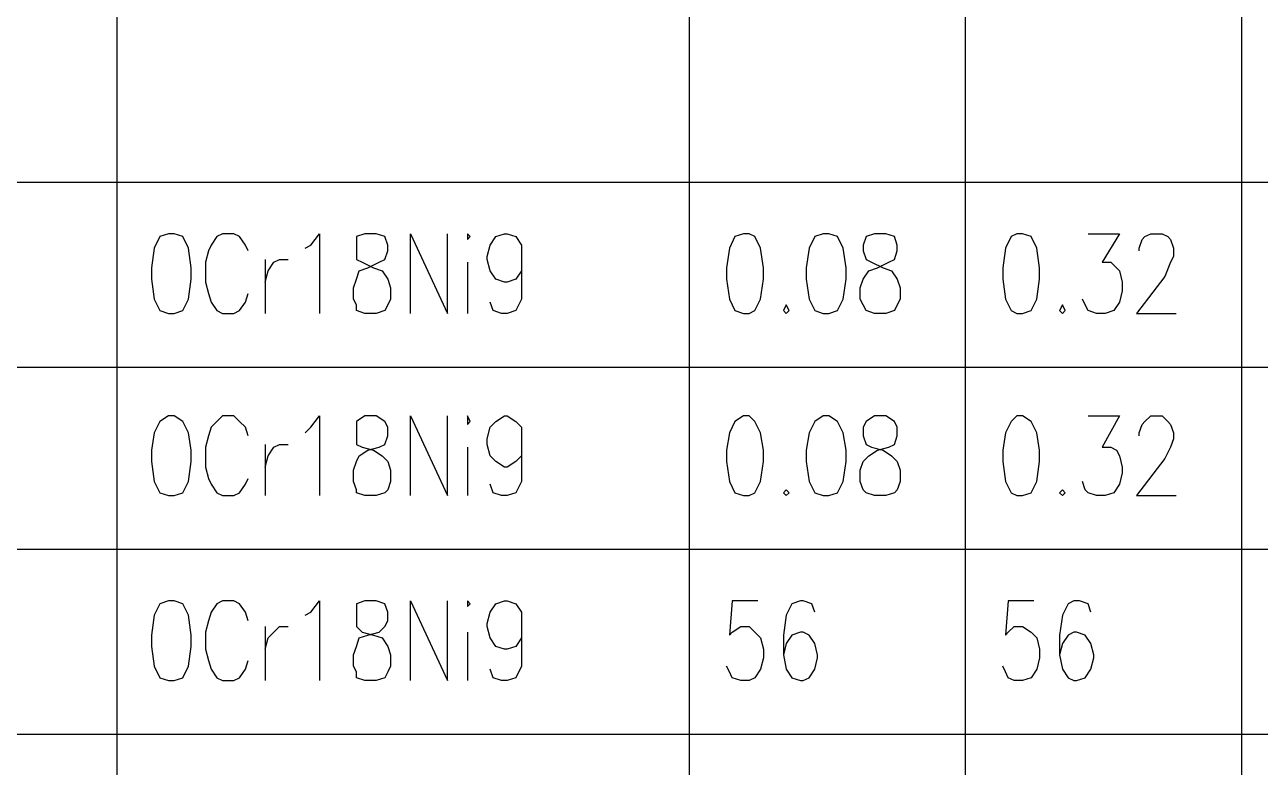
# Model space of a CAD drawing. Extents: x 0.3 to 16.2, y 0.3 to 22.9.
# Drawn here: x 13.832 to 15.278, y 2.935 to 3.805 of the extents above; entities that cross this region are included whole.
import ezdxf

# ---------------------------------------------------------------- set-up
doc = ezdxf.new("R2010")
doc.units = 0
doc.header["$MEASUREMENT"] = 0
doc.linetypes.add('AUSGEZOGEN', pattern=[0])
doc.layers.get('0').update_dxf_attribs({"linetype": 'AUSGEZOGEN'})

msp = doc.modelspace()

# ---------------------------------------------------------------- linework, layer by layer
for points in [[(13.94, 3.62), (13.94, 3.8333)], [(14.61, 3.62), (14.61, 3.8333)], [(14.9333, 3.62), (14.9333, 3.8333)], [(15.2567, 3.62), (15.2567, 3.8333)], [(15.9833, 3.62), (11.1433, 3.62)], [(13.94, 3.4033), (13.94, 3.62)], [(14.61, 3.4033), (14.61, 3.62)], [(14.9333, 3.4033), (14.9333, 3.62)], [(15.2567, 3.4033), (15.2567, 3.62)], [(14, 3.56), (13.99, 3.5567), (13.99, 3.5567), (13.9833, 3.5433), (13.9833, 3.5433), (13.98, 3.52), (13.98, 3.52), (13.98, 3.5067), (13.98, 3.5067), (13.9833, 3.4833), (13.9833, 3.4833), (13.99, 3.47), (13.99, 3.47), (14, 3.4667), (14, 3.4667), (14.0067, 3.4667), (14.0067, 3.4667), (14.0167, 3.47), (14.0167, 3.47), (14.0233, 3.4833), (14.0233, 3.4833), (14.0267, 3.5067), (14.0267, 3.5067), (14.0267, 3.52), (14.0267, 3.52), (14.0233, 3.5433), (14.0233, 3.5433), (14.0167, 3.5567), (14.0167, 3.5567), (14.0067, 3.56), (14.0067, 3.56), (14, 3.56), (14, 3.56)], [(14.0933, 3.54), (14.09, 3.5467), (14.09, 3.5467), (14.0833, 3.5567), (14.0833, 3.5567), (14.0767, 3.56), (14.0767, 3.56), (14.0633, 3.56), (14.0633, 3.56), (14.0567, 3.5567), (14.0567, 3.5567), (14.05, 3.5467), (14.05, 3.5467), (14.0467, 3.54), (14.0467, 3.54), (14.0433, 3.5267), (14.0433, 3.5267), (14.0433, 3.5033), (14.0433, 3.5033), (14.0467, 3.49), (14.0467, 3.49), (14.05, 3.48), (14.05, 3.48), (14.0567, 3.47), (14.0567, 3.47), (14.0633, 3.4667), (14.0633, 3.4667), (14.0767, 3.4667), (14.0767, 3.4667), (14.0833, 3.47), (14.0833, 3.47), (14.09, 3.48), (14.09, 3.48), (14.0933, 3.49)], [(14.16, 3.5433), (14.1667, 3.5467), (14.1667, 3.5467), (14.1767, 3.56), (14.1767, 3.56), (14.1767, 3.4667)], [(14.23, 3.56), (14.22, 3.5567), (14.22, 3.5567), (14.22, 3.53), (14.22, 3.53), (14.2267, 3.5267), (14.2267, 3.5267), (14.24, 3.52), (14.24, 3.52), (14.25, 3.5167), (14.25, 3.5167), (14.2567, 3.5067), (14.2567, 3.5067), (14.26, 3.4967), (14.26, 3.4967), (14.26, 3.4833), (14.26, 3.4833), (14.2567, 3.4767), (14.2567, 3.4767), (14.2533, 3.47), (14.2533, 3.47), (14.2433, 3.4667), (14.2433, 3.4667), (14.23, 3.4667), (14.23, 3.4667), (14.22, 3.47), (14.22, 3.47), (14.22, 3.4767), (14.22, 3.4767), (14.2167, 3.4833), (14.2167, 3.4833), (14.2167, 3.4967), (14.2167, 3.4967), (14.22, 3.5067), (14.22, 3.5067), (14.2233, 3.5167), (14.2233, 3.5167), (14.2333, 3.52), (14.2333, 3.52), (14.2467, 3.5267), (14.2467, 3.5267), (14.2533, 3.53), (14.2533, 3.53), (14.2567, 3.54), (14.2567, 3.54), (14.2567, 3.5467), (14.2567, 3.5467), (14.2533, 3.5567), (14.2533, 3.5567), (14.2433, 3.56), (14.2433, 3.56), (14.23, 3.56), (14.23, 3.56)], [(14.2833, 3.4667), (14.2833, 3.56), (14.2833, 3.56), (14.3267, 3.4667), (14.3267, 3.4667), (14.3267, 3.56)], [(14.35, 3.5567), (14.35, 3.5533), (14.35, 3.5533), (14.3533, 3.5567), (14.3533, 3.5567), (14.35, 3.56), (14.35, 3.56), (14.35, 3.5567), (14.35, 3.5567)], [(14.4133, 3.53), (14.4133, 3.5167), (14.4133, 3.5167), (14.4067, 3.5067), (14.4067, 3.5067), (14.3967, 3.5033), (14.3967, 3.5033), (14.3933, 3.5033), (14.3933, 3.5033), (14.3833, 3.5067), (14.3833, 3.5067), (14.3767, 3.5167), (14.3767, 3.5167), (14.3733, 3.53), (14.3733, 3.53), (14.3733, 3.5333), (14.3733, 3.5333), (14.3767, 3.5467), (14.3767, 3.5467), (14.3833, 3.5567), (14.3833, 3.5567), (14.3933, 3.56), (14.3933, 3.56), (14.3967, 3.56), (14.3967, 3.56), (14.4067, 3.5567), (14.4067, 3.5567), (14.4133, 3.5467), (14.4133, 3.5467), (14.4133, 3.4833), (14.4133, 3.4833), (14.4067, 3.47), (14.4067, 3.47), (14.3967, 3.4667), (14.3967, 3.4667), (14.39, 3.4667), (14.39, 3.4667), (14.38, 3.47), (14.38, 3.47), (14.3767, 3.48)], [(14.6733, 3.56), (14.6633, 3.5567), (14.6633, 3.5567), (14.6567, 3.5433), (14.6567, 3.5433), (14.6533, 3.52), (14.6533, 3.52), (14.6533, 3.5067), (14.6533, 3.5067), (14.6567, 3.4833), (14.6567, 3.4833), (14.6633, 3.47), (14.6633, 3.47), (14.6733, 3.4667), (14.6733, 3.4667), (14.68, 3.4667), (14.68, 3.4667), (14.6867, 3.47), (14.6867, 3.47), (14.6933, 3.4833), (14.6933, 3.4833), (14.6967, 3.5067), (14.6967, 3.5067), (14.6967, 3.52), (14.6967, 3.52), (14.6933, 3.5433), (14.6933, 3.5433), (14.6867, 3.5567), (14.6867, 3.5567), (14.68, 3.56), (14.68, 3.56), (14.6733, 3.56), (14.6733, 3.56)], [(14.7667, 3.56), (14.7567, 3.5567), (14.7567, 3.5567), (14.75, 3.5433), (14.75, 3.5433), (14.7467, 3.52), (14.7467, 3.52), (14.7467, 3.5067), (14.7467, 3.5067), (14.75, 3.4833), (14.75, 3.4833), (14.7567, 3.47), (14.7567, 3.47), (14.7667, 3.4667), (14.7667, 3.4667), (14.7733, 3.4667), (14.7733, 3.4667), (14.7833, 3.47), (14.7833, 3.47), (14.79, 3.4833), (14.79, 3.4833), (14.7933, 3.5067), (14.7933, 3.5067), (14.7933, 3.52), (14.7933, 3.52), (14.79, 3.5433), (14.79, 3.5433), (14.7833, 3.5567), (14.7833, 3.5567), (14.7733, 3.56), (14.7733, 3.56), (14.7667, 3.56), (14.7667, 3.56)], [(14.8267, 3.56), (14.8167, 3.5567), (14.8167, 3.5567), (14.8133, 3.5467), (14.8133, 3.5467), (14.8133, 3.54), (14.8133, 3.54), (14.8167, 3.53), (14.8167, 3.53), (14.8233, 3.5267), (14.8233, 3.5267), (14.8367, 3.52), (14.8367, 3.52), (14.8467, 3.5167), (14.8467, 3.5167), (14.8533, 3.5067), (14.8533, 3.5067), (14.8567, 3.4967), (14.8567, 3.4967), (14.8567, 3.4833), (14.8567, 3.4833), (14.8533, 3.4767), (14.8533, 3.4767), (14.85, 3.47), (14.85, 3.47), (14.84, 3.4667), (14.84, 3.4667), (14.8267, 3.4667), (14.8267, 3.4667), (14.8167, 3.47), (14.8167, 3.47), (14.8133, 3.4767), (14.8133, 3.4767), (14.81, 3.4833), (14.81, 3.4833), (14.81, 3.4967), (14.81, 3.4967), (14.8133, 3.5067), (14.8133, 3.5067), (14.82, 3.5167), (14.82, 3.5167), (14.83, 3.52), (14.83, 3.52), (14.8433, 3.5267), (14.8433, 3.5267), (14.85, 3.53), (14.85, 3.53), (14.8533, 3.54), (14.8533, 3.54), (14.8533, 3.5467), (14.8533, 3.5467), (14.85, 3.5567), (14.85, 3.5567), (14.84, 3.56), (14.84, 3.56), (14.8267, 3.56), (14.8267, 3.56)], [(14.9933, 3.56), (14.9867, 3.5567), (14.9867, 3.5567), (14.98, 3.5433), (14.98, 3.5433), (14.9767, 3.52), (14.9767, 3.52), (14.9767, 3.5067), (14.9767, 3.5067), (14.98, 3.4833), (14.98, 3.4833), (14.9867, 3.47), (14.9867, 3.47), (14.9933, 3.4667), (14.9933, 3.4667), (15, 3.4667), (15, 3.4667), (15.01, 3.47), (15.01, 3.47), (15.0167, 3.4833), (15.0167, 3.4833), (15.02, 3.5067), (15.02, 3.5067), (15.02, 3.52), (15.02, 3.52), (15.0167, 3.5433), (15.0167, 3.5433), (15.01, 3.5567), (15.01, 3.5567), (15, 3.56), (15, 3.56), (14.9933, 3.56), (14.9933, 3.56)], [(15.0767, 3.56), (15.1133, 3.56), (15.1133, 3.56), (15.0933, 3.5267), (15.0933, 3.5267), (15.1033, 3.5267), (15.1033, 3.5267), (15.11, 3.52), (15.11, 3.52), (15.1133, 3.5167), (15.1133, 3.5167), (15.1167, 3.5033), (15.1167, 3.5033), (15.1167, 3.4933), (15.1167, 3.4933), (15.1133, 3.48), (15.1133, 3.48), (15.1067, 3.47), (15.1067, 3.47), (15.0967, 3.4667), (15.0967, 3.4667), (15.0867, 3.4667), (15.0867, 3.4667), (15.0767, 3.47), (15.0767, 3.47), (15.0733, 3.4767), (15.0733, 3.4767), (15.07, 3.4833)], [(15.1367, 3.54), (15.1367, 3.5433), (15.1367, 3.5433), (15.14, 3.5533), (15.14, 3.5533), (15.1433, 3.5567), (15.1433, 3.5567), (15.15, 3.56), (15.15, 3.56), (15.1633, 3.56), (15.1633, 3.56), (15.17, 3.5567), (15.17, 3.5567), (15.1733, 3.5533), (15.1733, 3.5533), (15.1767, 3.5433), (15.1767, 3.5433), (15.1767, 3.5333), (15.1767, 3.5333), (15.1733, 3.5267), (15.1733, 3.5267), (15.1667, 3.51), (15.1667, 3.51), (15.1333, 3.4667), (15.1333, 3.4667), (15.18, 3.4667)], [(14.1133, 3.53), (14.1133, 3.4667)], [(14.1133, 3.5033), (14.1167, 3.5167), (14.1167, 3.5167), (14.1233, 3.5267), (14.1233, 3.5267), (14.13, 3.53), (14.13, 3.53), (14.14, 3.53)], [(14.35, 3.5267), (14.35, 3.4667)], [(14.7233, 3.4767), (14.72, 3.47), (14.72, 3.47), (14.7233, 3.4667), (14.7233, 3.4667), (14.7267, 3.47), (14.7267, 3.47), (14.7233, 3.4767), (14.7233, 3.4767)], [(15.0467, 3.4767), (15.0433, 3.47), (15.0433, 3.47), (15.0467, 3.4667), (15.0467, 3.4667), (15.05, 3.47), (15.05, 3.47), (15.0467, 3.4767), (15.0467, 3.4767)], [(15.9833, 3.4033), (11.1433, 3.4033)], [(13.94, 3.19), (13.94, 3.4033)], [(14.61, 3.19), (14.61, 3.4033)], [(14.9333, 3.19), (14.9333, 3.4033)], [(15.2567, 3.19), (15.2567, 3.4033)], [(14, 3.3467), (13.99, 3.34), (13.99, 3.34), (13.9833, 3.3267), (13.9833, 3.3267), (13.98, 3.3067), (13.98, 3.3067), (13.98, 3.2933), (13.98, 3.2933), (13.9833, 3.27), (13.9833, 3.27), (13.99, 3.2567), (13.99, 3.2567), (14, 3.2533), (14, 3.2533), (14.0067, 3.2533), (14.0067, 3.2533), (14.0167, 3.2567), (14.0167, 3.2567), (14.0233, 3.27), (14.0233, 3.27), (14.0267, 3.2933), (14.0267, 3.2933), (14.0267, 3.3067), (14.0267, 3.3067), (14.0233, 3.3267), (14.0233, 3.3267), (14.0167, 3.34), (14.0167, 3.34), (14.0067, 3.3467), (14.0067, 3.3467), (14, 3.3467), (14, 3.3467)], [(14.0933, 3.3233), (14.09, 3.3333), (14.09, 3.3333), (14.0833, 3.34), (14.0833, 3.34), (14.0767, 3.3467), (14.0767, 3.3467), (14.0633, 3.3467), (14.0633, 3.3467), (14.0567, 3.34), (14.0567, 3.34), (14.05, 3.3333), (14.05, 3.3333), (14.0467, 3.3233), (14.0467, 3.3233), (14.0433, 3.31), (14.0433, 3.31), (14.0433, 3.2867), (14.0433, 3.2867), (14.0467, 3.2733), (14.0467, 3.2733), (14.05, 3.2667), (14.05, 3.2667), (14.0567, 3.2567), (14.0567, 3.2567), (14.0633, 3.2533), (14.0633, 3.2533), (14.0767, 3.2533), (14.0767, 3.2533), (14.0833, 3.2567), (14.0833, 3.2567), (14.09, 3.2667), (14.09, 3.2667), (14.0933, 3.2733)], [(14.16, 3.3267), (14.1667, 3.3333), (14.1667, 3.3333), (14.1767, 3.3467), (14.1767, 3.3467), (14.1767, 3.2533)], [(14.23, 3.3467), (14.22, 3.34), (14.22, 3.34), (14.22, 3.3133), (14.22, 3.3133), (14.2267, 3.31), (14.2267, 3.31), (14.24, 3.3067), (14.24, 3.3067), (14.25, 3.3), (14.25, 3.3), (14.2567, 3.2933), (14.2567, 3.2933), (14.26, 3.2833), (14.26, 3.2833), (14.26, 3.27), (14.26, 3.27), (14.2567, 3.26), (14.2567, 3.26), (14.2533, 3.2567), (14.2533, 3.2567), (14.2433, 3.2533), (14.2433, 3.2533), (14.23, 3.2533), (14.23, 3.2533), (14.22, 3.2567), (14.22, 3.2567), (14.22, 3.26), (14.22, 3.26), (14.2167, 3.27), (14.2167, 3.27), (14.2167, 3.2833), (14.2167, 3.2833), (14.22, 3.2933), (14.22, 3.2933), (14.2233, 3.3), (14.2233, 3.3), (14.2333, 3.3067), (14.2333, 3.3067), (14.2467, 3.31), (14.2467, 3.31), (14.2533, 3.3133), (14.2533, 3.3133), (14.2567, 3.3233), (14.2567, 3.3233), (14.2567, 3.3333), (14.2567, 3.3333), (14.2533, 3.34), (14.2533, 3.34), (14.2433, 3.3467), (14.2433, 3.3467), (14.23, 3.3467), (14.23, 3.3467)], [(14.2833, 3.2533), (14.2833, 3.3467), (14.2833, 3.3467), (14.3267, 3.2533), (14.3267, 3.2533), (14.3267, 3.3467)], [(14.35, 3.34), (14.35, 3.3367), (14.35, 3.3367), (14.3533, 3.34), (14.3533, 3.34), (14.35, 3.3467), (14.35, 3.3467), (14.35, 3.34), (14.35, 3.34)], [(14.4133, 3.3133), (14.4133, 3.3), (14.4133, 3.3), (14.4067, 3.2933), (14.4067, 3.2933), (14.3967, 3.2867), (14.3967, 3.2867), (14.3933, 3.2867), (14.3933, 3.2867), (14.3833, 3.2933), (14.3833, 3.2933), (14.3767, 3.3), (14.3767, 3.3), (14.3733, 3.3133), (14.3733, 3.3133), (14.3733, 3.32), (14.3733, 3.32), (14.3767, 3.3333), (14.3767, 3.3333), (14.3833, 3.34), (14.3833, 3.34), (14.3933, 3.3467), (14.3933, 3.3467), (14.3967, 3.3467), (14.3967, 3.3467), (14.4067, 3.34), (14.4067, 3.34), (14.4133, 3.3333), (14.4133, 3.3333), (14.4133, 3.27), (14.4133, 3.27), (14.4067, 3.2567), (14.4067, 3.2567), (14.3967, 3.2533), (14.3967, 3.2533), (14.39, 3.2533), (14.39, 3.2533), (14.38, 3.2567), (14.38, 3.2567), (14.3767, 3.2667)], [(14.6733, 3.3467), (14.6633, 3.34), (14.6633, 3.34), (14.6567, 3.3267), (14.6567, 3.3267), (14.6533, 3.3067), (14.6533, 3.3067), (14.6533, 3.2933), (14.6533, 3.2933), (14.6567, 3.27), (14.6567, 3.27), (14.6633, 3.2567), (14.6633, 3.2567), (14.6733, 3.2533), (14.6733, 3.2533), (14.68, 3.2533), (14.68, 3.2533), (14.6867, 3.2567), (14.6867, 3.2567), (14.6933, 3.27), (14.6933, 3.27), (14.6967, 3.2933), (14.6967, 3.2933), (14.6967, 3.3067), (14.6967, 3.3067), (14.6933, 3.3267), (14.6933, 3.3267), (14.6867, 3.34), (14.6867, 3.34), (14.68, 3.3467), (14.68, 3.3467), (14.6733, 3.3467), (14.6733, 3.3467)], [(14.7667, 3.3467), (14.7567, 3.34), (14.7567, 3.34), (14.75, 3.3267), (14.75, 3.3267), (14.7467, 3.3067), (14.7467, 3.3067), (14.7467, 3.2933), (14.7467, 3.2933), (14.75, 3.27), (14.75, 3.27), (14.7567, 3.2567), (14.7567, 3.2567), (14.7667, 3.2533), (14.7667, 3.2533), (14.7733, 3.2533), (14.7733, 3.2533), (14.7833, 3.2567), (14.7833, 3.2567), (14.79, 3.27), (14.79, 3.27), (14.7933, 3.2933), (14.7933, 3.2933), (14.7933, 3.3067), (14.7933, 3.3067), (14.79, 3.3267), (14.79, 3.3267), (14.7833, 3.34), (14.7833, 3.34), (14.7733, 3.3467), (14.7733, 3.3467), (14.7667, 3.3467), (14.7667, 3.3467)], [(14.8267, 3.3467), (14.8167, 3.34), (14.8167, 3.34), (14.8133, 3.3333), (14.8133, 3.3333), (14.8133, 3.3233), (14.8133, 3.3233), (14.8167, 3.3133), (14.8167, 3.3133), (14.8233, 3.31), (14.8233, 3.31), (14.8367, 3.3067), (14.8367, 3.3067), (14.8467, 3.3), (14.8467, 3.3), (14.8533, 3.2933), (14.8533, 3.2933), (14.8567, 3.2833), (14.8567, 3.2833), (14.8567, 3.27), (14.8567, 3.27), (14.8533, 3.26), (14.8533, 3.26), (14.85, 3.2567), (14.85, 3.2567), (14.84, 3.2533), (14.84, 3.2533), (14.8267, 3.2533), (14.8267, 3.2533), (14.8167, 3.2567), (14.8167, 3.2567), (14.8133, 3.26), (14.8133, 3.26), (14.81, 3.27), (14.81, 3.27), (14.81, 3.2833), (14.81, 3.2833), (14.8133, 3.2933), (14.8133, 3.2933), (14.82, 3.3), (14.82, 3.3), (14.83, 3.3067), (14.83, 3.3067), (14.8433, 3.31), (14.8433, 3.31), (14.85, 3.3133), (14.85, 3.3133), (14.8533, 3.3233), (14.8533, 3.3233), (14.8533, 3.3333), (14.8533, 3.3333), (14.85, 3.34), (14.85, 3.34), (14.84, 3.3467), (14.84, 3.3467), (14.8267, 3.3467), (14.8267, 3.3467)], [(14.9933, 3.3467), (14.9867, 3.34), (14.9867, 3.34), (14.98, 3.3267), (14.98, 3.3267), (14.9767, 3.3067), (14.9767, 3.3067), (14.9767, 3.2933), (14.9767, 3.2933), (14.98, 3.27), (14.98, 3.27), (14.9867, 3.2567), (14.9867, 3.2567), (14.9933, 3.2533), (14.9933, 3.2533), (15, 3.2533), (15, 3.2533), (15.01, 3.2567), (15.01, 3.2567), (15.0167, 3.27), (15.0167, 3.27), (15.02, 3.2933), (15.02, 3.2933), (15.02, 3.3067), (15.02, 3.3067), (15.0167, 3.3267), (15.0167, 3.3267), (15.01, 3.34), (15.01, 3.34), (15, 3.3467), (15, 3.3467), (14.9933, 3.3467), (14.9933, 3.3467)], [(15.0767, 3.3467), (15.1133, 3.3467), (15.1133, 3.3467), (15.0933, 3.31), (15.0933, 3.31), (15.1033, 3.31), (15.1033, 3.31), (15.11, 3.3067), (15.11, 3.3067), (15.1133, 3.3), (15.1133, 3.3), (15.1167, 3.2867), (15.1167, 3.2867), (15.1167, 3.28), (15.1167, 3.28), (15.1133, 3.2667), (15.1133, 3.2667), (15.1067, 3.2567), (15.1067, 3.2567), (15.0967, 3.2533), (15.0967, 3.2533), (15.0867, 3.2533), (15.0867, 3.2533), (15.0767, 3.2567), (15.0767, 3.2567), (15.0733, 3.26), (15.0733, 3.26), (15.07, 3.27)], [(15.1367, 3.3233), (15.1367, 3.3267), (15.1367, 3.3267), (15.14, 3.3367), (15.14, 3.3367), (15.1433, 3.34), (15.1433, 3.34), (15.15, 3.3467), (15.15, 3.3467), (15.1633, 3.3467), (15.1633, 3.3467), (15.17, 3.34), (15.17, 3.34), (15.1733, 3.3367), (15.1733, 3.3367), (15.1767, 3.3267), (15.1767, 3.3267), (15.1767, 3.32), (15.1767, 3.32), (15.1733, 3.31), (15.1733, 3.31), (15.1667, 3.2967), (15.1667, 3.2967), (15.1333, 3.2533), (15.1333, 3.2533), (15.18, 3.2533)], [(14.1133, 3.3133), (14.1133, 3.2533)], [(14.1133, 3.2867), (14.1167, 3.3), (14.1167, 3.3), (14.1233, 3.31), (14.1233, 3.31), (14.13, 3.3133), (14.13, 3.3133), (14.14, 3.3133)], [(14.35, 3.31), (14.35, 3.2533)], [(14.7233, 3.26), (14.72, 3.2567), (14.72, 3.2567), (14.7233, 3.2533), (14.7233, 3.2533), (14.7267, 3.2567), (14.7267, 3.2567), (14.7233, 3.26), (14.7233, 3.26)], [(15.0467, 3.26), (15.0433, 3.2567), (15.0433, 3.2567), (15.0467, 3.2533), (15.0467, 3.2533), (15.05, 3.2567), (15.05, 3.2567), (15.0467, 3.26), (15.0467, 3.26)], [(15.9833, 3.19), (11.1433, 3.19)], [(13.94, 2.9733), (13.94, 3.19)], [(14.61, 2.9733), (14.61, 3.19)], [(14.9333, 2.9733), (14.9333, 3.19)], [(15.2567, 2.9733), (15.2567, 3.19)], [(14, 3.13), (13.99, 3.1267), (13.99, 3.1267), (13.9833, 3.1133), (13.9833, 3.1133), (13.98, 3.09), (13.98, 3.09), (13.98, 3.0767), (13.98, 3.0767), (13.9833, 3.0533), (13.9833, 3.0533), (13.99, 3.04), (13.99, 3.04), (14, 3.0367), (14, 3.0367), (14.0067, 3.0367), (14.0067, 3.0367), (14.0167, 3.04), (14.0167, 3.04), (14.0233, 3.0533), (14.0233, 3.0533), (14.0267, 3.0767), (14.0267, 3.0767), (14.0267, 3.09), (14.0267, 3.09), (14.0233, 3.1133), (14.0233, 3.1133), (14.0167, 3.1267), (14.0167, 3.1267), (14.0067, 3.13), (14.0067, 3.13), (14, 3.13), (14, 3.13)], [(14.0933, 3.1067), (14.09, 3.1167), (14.09, 3.1167), (14.0833, 3.1267), (14.0833, 3.1267), (14.0767, 3.13), (14.0767, 3.13), (14.0633, 3.13), (14.0633, 3.13), (14.0567, 3.1267), (14.0567, 3.1267), (14.05, 3.1167), (14.05, 3.1167), (14.0467, 3.1067), (14.0467, 3.1067), (14.0433, 3.0933), (14.0433, 3.0933), (14.0433, 3.0733), (14.0433, 3.0733), (14.0467, 3.06), (14.0467, 3.06), (14.05, 3.05), (14.05, 3.05), (14.0567, 3.04), (14.0567, 3.04), (14.0633, 3.0367), (14.0633, 3.0367), (14.0767, 3.0367), (14.0767, 3.0367), (14.0833, 3.04), (14.0833, 3.04), (14.09, 3.05), (14.09, 3.05), (14.0933, 3.06)], [(14.16, 3.1133), (14.1667, 3.1167), (14.1667, 3.1167), (14.1767, 3.13), (14.1767, 3.13), (14.1767, 3.0367)], [(14.23, 3.13), (14.22, 3.1267), (14.22, 3.1267), (14.22, 3.1), (14.22, 3.1), (14.2267, 3.0933), (14.2267, 3.0933), (14.24, 3.09), (14.24, 3.09), (14.25, 3.0867), (14.25, 3.0867), (14.2567, 3.0767), (14.2567, 3.0767), (14.26, 3.0667), (14.26, 3.0667), (14.26, 3.0533), (14.26, 3.0533), (14.2567, 3.0467), (14.2567, 3.0467), (14.2533, 3.04), (14.2533, 3.04), (14.2433, 3.0367), (14.2433, 3.0367), (14.23, 3.0367), (14.23, 3.0367), (14.22, 3.04), (14.22, 3.04), (14.22, 3.0467), (14.22, 3.0467), (14.2167, 3.0533), (14.2167, 3.0533), (14.2167, 3.0667), (14.2167, 3.0667), (14.22, 3.0767), (14.22, 3.0767), (14.2233, 3.0867), (14.2233, 3.0867), (14.2333, 3.09), (14.2333, 3.09), (14.2467, 3.0933), (14.2467, 3.0933), (14.2533, 3.1), (14.2533, 3.1), (14.2567, 3.1067), (14.2567, 3.1067), (14.2567, 3.1167), (14.2567, 3.1167), (14.2533, 3.1267), (14.2533, 3.1267), (14.2433, 3.13), (14.2433, 3.13), (14.23, 3.13), (14.23, 3.13)], [(14.2833, 3.0367), (14.2833, 3.13), (14.2833, 3.13), (14.3267, 3.0367), (14.3267, 3.0367), (14.3267, 3.13)], [(14.35, 3.1267), (14.35, 3.1233), (14.35, 3.1233), (14.3533, 3.1267), (14.3533, 3.1267), (14.35, 3.13), (14.35, 3.13), (14.35, 3.1267), (14.35, 3.1267)], [(14.4133, 3.1), (14.4133, 3.0867), (14.4133, 3.0867), (14.4067, 3.0767), (14.4067, 3.0767), (14.3967, 3.0733), (14.3967, 3.0733), (14.3933, 3.0733), (14.3933, 3.0733), (14.3833, 3.0767), (14.3833, 3.0767), (14.3767, 3.0867), (14.3767, 3.0867), (14.3733, 3.1), (14.3733, 3.1), (14.3733, 3.1033), (14.3733, 3.1033), (14.3767, 3.1167), (14.3767, 3.1167), (14.3833, 3.1267), (14.3833, 3.1267), (14.3933, 3.13), (14.3933, 3.13), (14.3967, 3.13), (14.3967, 3.13), (14.4067, 3.1267), (14.4067, 3.1267), (14.4133, 3.1167), (14.4133, 3.1167), (14.4133, 3.0533), (14.4133, 3.0533), (14.4067, 3.04), (14.4067, 3.04), (14.3967, 3.0367), (14.3967, 3.0367), (14.39, 3.0367), (14.39, 3.0367), (14.38, 3.04), (14.38, 3.04), (14.3767, 3.05)], [(14.69, 3.13), (14.66, 3.13), (14.66, 3.13), (14.6567, 3.09), (14.6567, 3.09), (14.66, 3.0933), (14.66, 3.0933), (14.67, 3.1), (14.67, 3.1), (14.68, 3.1), (14.68, 3.1), (14.6867, 3.0933), (14.6867, 3.0933), (14.6933, 3.0867), (14.6933, 3.0867), (14.6967, 3.0733), (14.6967, 3.0733), (14.6967, 3.0633), (14.6967, 3.0633), (14.6933, 3.05), (14.6933, 3.05), (14.6867, 3.04), (14.6867, 3.04), (14.68, 3.0367), (14.68, 3.0367), (14.67, 3.0367), (14.67, 3.0367), (14.66, 3.04), (14.66, 3.04), (14.6567, 3.0467), (14.6567, 3.0467), (14.6533, 3.0533)], [(14.7567, 3.1167), (14.7533, 3.1267), (14.7533, 3.1267), (14.7433, 3.13), (14.7433, 3.13), (14.74, 3.13), (14.74, 3.13), (14.73, 3.1267), (14.73, 3.1267), (14.7233, 3.1133), (14.7233, 3.1133), (14.72, 3.09), (14.72, 3.09), (14.72, 3.0667), (14.72, 3.0667), (14.7233, 3.05), (14.7233, 3.05), (14.73, 3.04), (14.73, 3.04), (14.74, 3.0367), (14.74, 3.0367), (14.7433, 3.0367), (14.7433, 3.0367), (14.75, 3.04), (14.75, 3.04), (14.7567, 3.05), (14.7567, 3.05), (14.76, 3.0633), (14.76, 3.0633), (14.76, 3.0667), (14.76, 3.0667), (14.7567, 3.08), (14.7567, 3.08), (14.75, 3.09), (14.75, 3.09), (14.7433, 3.0933), (14.7433, 3.0933), (14.74, 3.0933), (14.74, 3.0933), (14.73, 3.09), (14.73, 3.09), (14.7233, 3.08), (14.7233, 3.08), (14.72, 3.0667)], [(15.0133, 3.13), (14.9833, 3.13), (14.9833, 3.13), (14.98, 3.09), (14.98, 3.09), (14.9833, 3.0933), (14.9833, 3.0933), (14.99, 3.1), (14.99, 3.1), (15, 3.1), (15, 3.1), (15.01, 3.0933), (15.01, 3.0933), (15.0167, 3.0867), (15.0167, 3.0867), (15.02, 3.0733), (15.02, 3.0733), (15.02, 3.0633), (15.02, 3.0633), (15.0167, 3.05), (15.0167, 3.05), (15.01, 3.04), (15.01, 3.04), (15, 3.0367), (15, 3.0367), (14.99, 3.0367), (14.99, 3.0367), (14.9833, 3.04), (14.9833, 3.04), (14.98, 3.0467), (14.98, 3.0467), (14.9767, 3.0533)], [(15.08, 3.1167), (15.0767, 3.1267), (15.0767, 3.1267), (15.0667, 3.13), (15.0667, 3.13), (15.06, 3.13), (15.06, 3.13), (15.0533, 3.1267), (15.0533, 3.1267), (15.0467, 3.1133), (15.0467, 3.1133), (15.0433, 3.09), (15.0433, 3.09), (15.0433, 3.0667), (15.0433, 3.0667), (15.0467, 3.05), (15.0467, 3.05), (15.0533, 3.04), (15.0533, 3.04), (15.06, 3.0367), (15.06, 3.0367), (15.0633, 3.0367), (15.0633, 3.0367), (15.0733, 3.04), (15.0733, 3.04), (15.08, 3.05), (15.08, 3.05), (15.0833, 3.0633), (15.0833, 3.0633), (15.0833, 3.0667), (15.0833, 3.0667), (15.08, 3.08), (15.08, 3.08), (15.0733, 3.09), (15.0733, 3.09), (15.0633, 3.0933), (15.0633, 3.0933), (15.06, 3.0933), (15.06, 3.0933), (15.0533, 3.09), (15.0533, 3.09), (15.0467, 3.08), (15.0467, 3.08), (15.0433, 3.0667)], [(14.1133, 3.1), (14.1133, 3.0367)], [(14.1133, 3.0733), (14.1167, 3.0867), (14.1167, 3.0867), (14.1233, 3.0933), (14.1233, 3.0933), (14.13, 3.1), (14.13, 3.1), (14.14, 3.1)], [(14.35, 3.0933), (14.35, 3.0367)], [(15.9833, 2.9733), (11.1433, 2.9733)], [(13.94, 2.76), (13.94, 2.9733)], [(14.61, 2.76), (14.61, 2.9733)], [(14.9333, 2.76), (14.9333, 2.9733)], [(15.2567, 2.76), (15.2567, 2.9733)]]:
    msp.add_lwpolyline(points)

doc.saveas('drawing.dxf')
